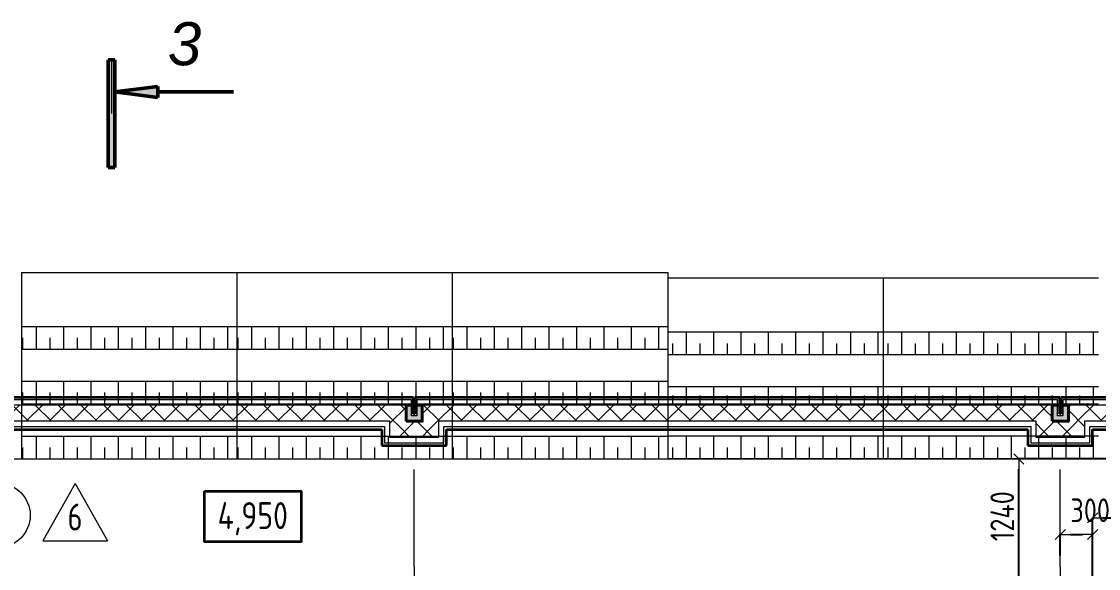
# Model space of a CAD drawing. Header units: millimetres. Extents: x -60256 to 201272, y 21388 to 77592.
# Drawn here: x 3233 to 13233, y 72339 to 77417 of the extents above; entities that cross this region are included whole.
import ezdxf
from ezdxf.enums import TextEntityAlignment as Align

# ---------------------------------------------------------------- set-up
doc = ezdxf.new("R2010")
doc.units = ezdxf.units.MM
doc.header["$MEASUREMENT"] = 0
doc.linetypes.add('DASHDOT', pattern=[0.05, 0.025, -0.0125, 0, -0.0125])
doc.linetypes.add('Double Dashed', pattern=[1797.222233, 1325, -211.666656, 63.333344, -197.222233])
for name, color, linetype in [('оси', 7, 'Continuous'), ('отделка', 7, 'Continuous'), ('размеры внутр', 7, 'Continuous'), ('разрезы', 7, 'Continuous'), ('стены наруж', 7, 'Continuous'), ('№ помещений', 7, 'Continuous')]:
    doc.layers.add(name, color=color, linetype=linetype)
for name, color, linetype, lineweight in [('оси_Ном._пера__96', 7, 'Continuous', 13), ('отделка_Ном._пера__94', 252, 'Continuous', 13), ('отделка_Ном._пера__99', 7, 'Continuous', 40), ('подп стены Инжзащита_Ном._пера__250', 153, 'Continuous', 13), ('разрезы_Ном._пера__100', 7, 'Continuous', 50), ('разрезы_Ном._пера__96', 7, 'Continuous', 13), ('разрезы_Ном._пера__97', 7, 'Continuous', 20), ('стены наруж_Ном._пера__96', 7, 'Continuous', 13), ('стены наруж_Ном._пера__97', 7, 'Continuous', 20), ('стены наруж_Ном._пера__98', 7, 'Continuous', 35), ('текст_Ном._пера__98', 7, 'Continuous', 35), ('текст_Ном._пера__99', 7, 'Continuous', 40), ('экспликац проемов_Ном._пера__1', 7, 'Continuous', 25), ('экспликац проемов_Ном._пера__97', 7, 'Continuous', 20), ('№ помещений_Ном._пера__96', 7, 'Continuous', 13)]:
    doc.layers.add(name, color=color, linetype=linetype, lineweight=lineweight)
doc.styles.add('СГЕНЕРИР_СТИЛЬ_3', font='gost_2_304-81_type.ttf')
doc.styles.add('СГЕНЕРИР_СТИЛЬ_4', font='gost_2_304-81_type.ttf')
doc.styles.add('СГЕНЕРИР_СТИЛЬ_7', font='ariali.ttf')
doc.styles.add('СГЕНЕРИР_СТИЛЬ_8', font='gost_2_304-81_type.ttf')
doc.dimstyles.new('СГЕНЕРИР_СТИЛЬ__3', dxfattribs={"dimtxt": 220.000005, "dimasz": 95, "dimexe": 0.18, "dimexo": 0, "dimgap": 0.09, "dimtad": 1, "dimtih": 1, "dimtoh": 1, "dimdec": 0, "dimzin": 0, "dimdsep": 46, "dimtxsty": 'СГЕНЕРИР_СТИЛЬ_3', "dimblk": 'ARROWHEAD_6', "dimblk1": 'ARROWHEAD_6', "dimblk2": 'ARROWHEAD_6', "dimcen": 0.09, "dimclrd": 7, "dimclre": 7, "dimclrt": 98, "dimadec": 0, "dimazin": 0, "dimtfac": 1, "dimtdec": 4, "dimtmove": 0, "dimatfit": 3, "dimfxl": 1, "dimtolj": 1, "dimtzin": 0, "dimarcsym": 0})
doc.dimstyles.new('СГЕНЕРИР_СТИЛЬ__4', dxfattribs={"dimtxt": 220.000005, "dimasz": 95, "dimexe": 0.18, "dimexo": 0, "dimgap": 0.09, "dimtad": 1, "dimtih": 1, "dimtoh": 1, "dimdec": 0, "dimzin": 0, "dimdsep": 46, "dimtxsty": 'СГЕНЕРИР_СТИЛЬ_3', "dimblk": 'ARROWHEAD_6', "dimblk1": 'ARROWHEAD_6', "dimblk2": 'ARROWHEAD_6', "dimcen": 0.09, "dimclrd": 7, "dimclre": 7, "dimclrt": 98, "dimadec": 0, "dimazin": 0, "dimtfac": 1, "dimtdec": 4, "dimtmove": 2, "dimatfit": 3, "dimfxl": 1, "dimtolj": 1, "dimtzin": 0, "dimarcsym": 0})
doc.dimstyles.new('СГЕНЕРИР_СТИЛЬ__6', dxfattribs={"dimtxt": 220.000005, "dimasz": 95, "dimexe": 0.18, "dimexo": 0, "dimgap": 0.09, "dimtad": 1, "dimdec": 0, "dimzin": 0, "dimdsep": 46, "dimtxsty": 'СГЕНЕРИР_СТИЛЬ_3', "dimblk": 'ARROWHEAD_6', "dimblk1": 'ARROWHEAD_6', "dimblk2": 'ARROWHEAD_6', "dimcen": 0.09, "dimclrd": 7, "dimclre": 7, "dimclrt": 98, "dimadec": 0, "dimazin": 0, "dimtfac": 1, "dimtdec": 4, "dimtmove": 2, "dimatfit": 3, "dimfxl": 1, "dimtolj": 1, "dimtzin": 0, "dimarcsym": 0})
pattern_1 = [(45, (0, 0), (-106.06602, 106.06602), []), (135, (0, 0), (106.06602, 106.06602), [])]

# ---------------------------------------------------------------- blocks, each defined once
blk = doc.blocks.new('Стена_61_1', base_point=(954, 73855.7))
at = {"layer": 'стены наруж_Ном._пера__96', "linetype": 'Continuous'}
h = blk.add_hatch(dxfattribs=at)
h.set_pattern_fill('УТЕПЛИТ_МЕЛКИЙ_0001', color=256, style=0, pattern_type=2)
h.set_pattern_definition(pattern_1)
h.paths.add_polyline_path([(6804, 73855.7), (954, 73855.7), (1104, 73705.7), (6654, 73705.7)])
at = {"layer": 'стены наруж_Ном._пера__97', "linetype": 'Continuous'}
for p, q in [((6854, 73905.7), (904, 73905.7)), ((6804, 73855.7), (954, 73855.7)), ((6654, 73705.7), (1104, 73705.7)), ((1154, 73655.7), (6604, 73655.7))]:
    blk.add_line(p, q, dxfattribs=at)
at = {"layer": 'стены наруж_Ном._пера__98', "linetype": 'Continuous', "flags": 128}
for points in [[(6874, 73925.7), (884, 73925.7)], [(1179, 73630.7), (6579, 73630.7)]]:
    blk.add_lwpolyline(points, dxfattribs=at)
blk = doc.blocks.new('Стена_66_1', base_point=(6954, 73855.7))
at = {"layer": 'стены наруж_Ном._пера__96', "linetype": 'Continuous'}
h = blk.add_hatch(dxfattribs=at)
h.set_pattern_fill('УТЕПЛИТ_МЕЛКИЙ_0001', color=256, style=0, pattern_type=2)
h.set_pattern_definition(pattern_1)
h.paths.add_polyline_path([(12804, 73855.7), (6954, 73855.7), (7104, 73705.7), (12654, 73705.7)])
at = {"layer": 'стены наруж_Ном._пера__97', "linetype": 'Continuous'}
for p, q in [((12854, 73905.7), (6904, 73905.7)), ((12804, 73855.7), (6954, 73855.7)), ((12654, 73705.7), (7104, 73705.7)), ((7154, 73655.7), (12604, 73655.7))]:
    blk.add_line(p, q, dxfattribs=at)
at = {"layer": 'стены наруж_Ном._пера__98', "linetype": 'Continuous', "flags": 128}
for points in [[(12874, 73925.7), (6884, 73925.7)], [(7179, 73630.7), (12579, 73630.7)]]:
    blk.add_lwpolyline(points, dxfattribs=at)
blk = doc.blocks.new('Стена_67_1', base_point=(12954, 73855.7))
at = {"layer": 'стены наруж_Ном._пера__96', "linetype": 'Continuous'}
h = blk.add_hatch(dxfattribs=at)
h.set_pattern_fill('УТЕПЛИТ_МЕЛКИЙ_0001', color=256, style=0, pattern_type=2)
h.set_pattern_definition(pattern_1)
h.paths.add_polyline_path([(16304, 73855.7), (12954, 73855.7), (13104, 73705.7), (16154, 73705.7)])
at = {"layer": 'стены наруж_Ном._пера__97', "linetype": 'Continuous'}
for p, q in [((16354, 73905.7), (12904, 73905.7)), ((16304, 73855.7), (12954, 73855.7)), ((16154, 73705.7), (13104, 73705.7)), ((13154, 73655.7), (16104, 73655.7))]:
    blk.add_line(p, q, dxfattribs=at)
at = {"layer": 'стены наруж_Ном._пера__98', "linetype": 'Continuous', "flags": 128}
for points in [[(16374, 73925.7), (12884, 73925.7)], [(13179, 73630.7), (16079, 73630.7)]]:
    blk.add_lwpolyline(points, dxfattribs=at)
blk = doc.blocks.new('Стандартный маркер сетки_10')
at = {"layer": 'оси_Ном._пера__96', "linetype": 'Double Dashed'}
for q in [(0, 0), (20403.4, 0)]:
    blk.add_line((900, 0), q, dxfattribs=at)
at = {"layer": 'оси_Ном._пера__96', "style": 'СГЕНЕРИР_СТИЛЬ_3'}
blk.add_attdef('AC_MarkerText_1', text='', height=350, rotation=90, dxfattribs=at).set_placement((21973.1, -173.1), align=Align.BOTTOM_LEFT)
blk = doc.blocks.new('Стандартный маркер сетки_11')
at = {"layer": 'оси_Ном._пера__96', "linetype": 'Double Dashed'}
for q in [(0, 0), (20403.4, 0)]:
    blk.add_line((900, 0), q, dxfattribs=at)
at = {"layer": 'оси_Ном._пера__96', "style": 'СГЕНЕРИР_СТИЛЬ_3'}
blk.add_attdef('AC_MarkerText_1', text='', height=350, rotation=90, dxfattribs=at).set_placement((21973.1, -208.7), align=Align.BOTTOM_LEFT)
blk = doc.blocks.new('Номер помещения 15_21')
at = {"layer": '№ помещений_Ном._пера__96', "linetype": 'Continuous'}
blk.add_circle((0, 0), 300, dxfattribs=at)
at = {"layer": '№ помещений_Ном._пера__96', "insert": (-191.1, 4.6), "char_height": 270, "attachment_point": 4, "style": 'СГЕНЕРИР_СТИЛЬ_4'}
blk.add_mtext('{26}', dxfattribs=at)
blk = doc.blocks.new('ARROWHEAD_6')
at = {"color": 0, "linetype": 'Continuous', "lineweight": 0}
for p, q in [((0, 0), (-1, 0)), ((-0.5, -0.5), (0.5, 0.5))]:
    blk.add_line(p, q, dxfattribs=at)
blk = doc.blocks.new('*D831')
at = {"layer": 'Defpoints', "color": 0, "linetype": 'Continuous', "transparency": 16777216}
for p in [(12494.5, 73355.7), (14884, 73355.7), (879, 72115.7)]:
    blk.add_point(p, dxfattribs=at)
at = {"layer": 'размеры внутр', "color": 7, "linetype": 'Continuous', "lineweight": -2, "transparency": 16777216}
for p, q in [((14884, 73355.7), (12494.4, 73355.7)), ((12494.5, 72210.7), (12494.5, 73260.7)), ((879, 72115.7), (12494.7, 72115.7))]:
    blk.add_line(p, q, dxfattribs=at)
at = {"layer": 'размеры внутр', "color": 7, "linetype": 'Continuous', "lineweight": -2, "transparency": 16777216, "xscale": 95, "yscale": 95, "zscale": 95}
for p, rotation in [((12494.5, 73355.7), 90), ((12494.5, 72115.7), 270)]:
    blk.add_blockref('ARROWHEAD_6', p, dxfattribs=dict(at, rotation=rotation))
at = {"layer": 'размеры внутр', "color": 98, "linetype": 'Continuous', "transparency": 16777216, "insert": (12340.5, 72824.2), "char_height": 220, "attachment_point": 5, "rotation": 90, "style": 'СГЕНЕРИР_СТИЛЬ_3'}
blk.add_mtext('\\A1;1240', dxfattribs=at)
blk = doc.blocks.new('*D994')
at = {"layer": 'Defpoints', "color": 0, "linetype": 'Continuous', "transparency": 16777216}
for p in [(13179, 72654.7), (12879, 72458.3), (13179, 71655.7)]:
    blk.add_point(p, dxfattribs=at)
at = {"layer": 'размеры внутр', "color": 7, "linetype": 'Continuous', "lineweight": -2, "transparency": 16777216}
for p, q in [((12879, 72458.3), (12879, 72654.9)), ((12974, 72654.7), (13084, 72654.7)), ((13179, 71655.7), (13179, 72654.9))]:
    blk.add_line(p, q, dxfattribs=at)
at = {"layer": 'размеры внутр', "color": 7, "linetype": 'Continuous', "lineweight": -2, "transparency": 16777216, "xscale": 95, "yscale": 95, "zscale": 95, "rotation": 180}
blk.add_blockref('ARROWHEAD_6', (12879, 72654.7), dxfattribs=at)
at = {"layer": 'размеры внутр', "color": 7, "linetype": 'Continuous', "lineweight": -2, "transparency": 16777216, "xscale": 95, "yscale": 95, "zscale": 95}
blk.add_blockref('ARROWHEAD_6', (13179, 72654.7), dxfattribs=at)
at = {"layer": 'размеры внутр', "color": 98, "linetype": 'Continuous', "transparency": 16777216, "insert": (13156.4, 72879.1), "char_height": 220, "attachment_point": 5, "style": 'СГЕНЕРИР_СТИЛЬ_3'}
blk.add_mtext('\\A1;300', dxfattribs=at)
blk = doc.blocks.new('*D995')
at = {"layer": 'Defpoints', "color": 0, "linetype": 'Continuous', "transparency": 16777216}
for p in [(14279, 72808.7), (13179, 71655.7), (14279, 70555.7)]:
    blk.add_point(p, dxfattribs=at)
at = {"layer": 'размеры внутр', "color": 7, "linetype": 'Continuous', "lineweight": -2, "transparency": 16777216}
for p, q in [((13179, 71655.7), (13179, 72808.9)), ((13274, 72808.7), (14184, 72808.7)), ((14279, 70555.7), (14279, 72808.9))]:
    blk.add_line(p, q, dxfattribs=at)
at = {"layer": 'размеры внутр', "color": 7, "linetype": 'Continuous', "lineweight": -2, "transparency": 16777216, "xscale": 95, "yscale": 95, "zscale": 95, "rotation": 180}
blk.add_blockref('ARROWHEAD_6', (13179, 72808.7), dxfattribs=at)
at = {"layer": 'размеры внутр', "color": 7, "linetype": 'Continuous', "lineweight": -2, "transparency": 16777216, "xscale": 95, "yscale": 95, "zscale": 95}
blk.add_blockref('ARROWHEAD_6', (14279, 72808.7), dxfattribs=at)
at = {"layer": 'размеры внутр', "color": 98, "linetype": 'Continuous', "transparency": 16777216, "insert": (13777.7, 72918.8), "char_height": 220, "attachment_point": 5, "style": 'СГЕНЕРИР_СТИЛЬ_3'}
blk.add_mtext('\\A1;1100', dxfattribs=at)
blk = doc.blocks.new('Плоскость сечения_1_1', base_point=(4068.8, 77063.4))
at = {"layer": 'разрезы_Ном._пера__100', "linetype": 'Continuous'}
for points in [[(4098.8, 77063.4), (4038.8, 77063.4), (4038.8, 76063.4), (4098.8, 76063.4)], [(4498.8, 76813.4), (4098.8, 76763.4), (4498.8, 76713.4)]]:
    blk.add_hatch(color=256, dxfattribs=at).paths.add_polyline_path(points)
for p, q in [((4038.8, 76063.4), (4038.8, 77063.4)), ((4038.8, 77063.4), (4098.8, 77063.4)), ((4098.8, 77063.4), (4098.8, 76063.4)), ((4098.8, 76763.4), (4498.8, 76813.4)), ((4498.8, 76813.4), (4498.8, 76713.4)), ((4498.8, 76713.4), (4098.8, 76763.4)), ((4498.8, 76763.4), (5202.4, 76763.4)), ((4098.8, 76063.4), (4038.8, 76063.4))]:
    blk.add_line(p, q, dxfattribs=at)
at = {"layer": 'разрезы_Ном._пера__96', "linetype": 'Continuous'}
blk.add_line((4068.8, 77063.4), (4068.8, 76563.4), dxfattribs=at)
at = {"layer": 'разрезы_Ном._пера__97', "insert": (4902.4, 77208.7), "char_height": 400, "attachment_point": 6, "style": 'СГЕНЕРИР_СТИЛЬ_7'}
blk.add_mtext('{3}', dxfattribs=at)
blk = doc.blocks.new('Стена_87_1', base_point=(6804, 73705.7))
at = {"layer": 'стены наруж_Ном._пера__96', "linetype": 'Continuous'}
h = blk.add_hatch(dxfattribs=at)
h.set_pattern_fill('УТЕПЛИТ_МЕЛКИЙ_0001', color=256, style=0, pattern_type=2)
h.set_pattern_definition(pattern_1)
h.paths.add_polyline_path([(6954, 73705.7), (6804, 73705.7), (6654, 73555.7), (7104, 73555.7)])
at = {"layer": 'стены наруж_Ном._пера__97', "linetype": 'Continuous'}
for p, q in [((6954, 73705.7), (6804, 73705.7)), ((6904, 73755.7), (6854, 73755.7)), ((6604, 73505.7), (7154, 73505.7)), ((7104, 73555.7), (6654, 73555.7))]:
    blk.add_line(p, q, dxfattribs=at)
at = {"layer": 'стены наруж_Ном._пера__98', "linetype": 'Continuous', "flags": 128}
for points in [[(6884, 73775.7), (6874, 73775.7)], [(6579, 73480.7), (7179, 73480.7)]]:
    blk.add_lwpolyline(points, dxfattribs=at)
blk = doc.blocks.new('Стена_88_1', base_point=(6954, 73705.7))
at = {"layer": 'стены наруж_Ном._пера__96', "linetype": 'Continuous'}
h = blk.add_hatch(dxfattribs=at)
h.set_pattern_fill('УТЕПЛИТ_МЕЛКИЙ_0001', color=256, style=0, pattern_type=2)
h.set_pattern_definition(pattern_1)
h.paths.add_polyline_path([(6954, 73855.7), (6954, 73705.7), (7104, 73555.7), (7104, 73705.7)])
at = {"layer": 'стены наруж_Ном._пера__97', "linetype": 'Continuous'}
for p, q in [((6904, 73905.7), (6904, 73755.7)), ((6954, 73855.7), (6954, 73705.7)), ((7104, 73705.7), (7104, 73555.7)), ((7154, 73505.7), (7154, 73655.7))]:
    blk.add_line(p, q, dxfattribs=at)
at = {"layer": 'стены наруж_Ном._пера__98', "linetype": 'Continuous', "flags": 128}
for points in [[(6884, 73925.7), (6884, 73775.7)], [(7179, 73480.7), (7179, 73630.7)]]:
    blk.add_lwpolyline(points, dxfattribs=at)
blk = doc.blocks.new('Стена_89_1', base_point=(6804, 73705.7))
at = {"layer": 'стены наруж_Ном._пера__96', "linetype": 'Continuous'}
h = blk.add_hatch(dxfattribs=at)
h.set_pattern_fill('УТЕПЛИТ_МЕЛКИЙ_0001', color=256, style=0, pattern_type=2)
h.set_pattern_definition(pattern_1)
h.paths.add_polyline_path([(6804, 73705.7), (6804, 73855.7), (6654, 73705.7), (6654, 73555.7)])
at = {"layer": 'стены наруж_Ном._пера__97', "linetype": 'Continuous'}
for p, q in [((6854, 73755.7), (6854, 73905.7)), ((6804, 73705.7), (6804, 73855.7)), ((6654, 73555.7), (6654, 73705.7)), ((6604, 73655.7), (6604, 73505.7))]:
    blk.add_line(p, q, dxfattribs=at)
at = {"layer": 'стены наруж_Ном._пера__98', "linetype": 'Continuous', "flags": 128}
for points in [[(6874, 73775.7), (6874, 73925.7)], [(6579, 73630.7), (6579, 73480.7)]]:
    blk.add_lwpolyline(points, dxfattribs=at)
blk = doc.blocks.new('Стена_90_1', base_point=(12804, 73705.7))
at = {"layer": 'стены наруж_Ном._пера__96', "linetype": 'Continuous'}
h = blk.add_hatch(dxfattribs=at)
h.set_pattern_fill('УТЕПЛИТ_МЕЛКИЙ_0001', color=256, style=0, pattern_type=2)
h.set_pattern_definition(pattern_1)
h.paths.add_polyline_path([(12954, 73705.7), (12804, 73705.7), (12654, 73555.7), (13104, 73555.7)])
at = {"layer": 'стены наруж_Ном._пера__97', "linetype": 'Continuous'}
for p, q in [((12954, 73705.7), (12804, 73705.7)), ((12904, 73755.7), (12854, 73755.7)), ((12604, 73505.7), (13154, 73505.7)), ((13104, 73555.7), (12654, 73555.7))]:
    blk.add_line(p, q, dxfattribs=at)
at = {"layer": 'стены наруж_Ном._пера__98', "linetype": 'Continuous', "flags": 128}
for points in [[(12884, 73775.7), (12874, 73775.7)], [(12579, 73480.7), (13179, 73480.7)]]:
    blk.add_lwpolyline(points, dxfattribs=at)
blk = doc.blocks.new('Стена_91_1', base_point=(12954, 73705.7))
at = {"layer": 'стены наруж_Ном._пера__96', "linetype": 'Continuous'}
h = blk.add_hatch(dxfattribs=at)
h.set_pattern_fill('УТЕПЛИТ_МЕЛКИЙ_0001', color=256, style=0, pattern_type=2)
h.set_pattern_definition(pattern_1)
h.paths.add_polyline_path([(12954, 73855.7), (12954, 73705.7), (13104, 73555.7), (13104, 73705.7)])
at = {"layer": 'стены наруж_Ном._пера__97', "linetype": 'Continuous'}
for p, q in [((12904, 73905.7), (12904, 73755.7)), ((12954, 73855.7), (12954, 73705.7)), ((13104, 73705.7), (13104, 73555.7)), ((13154, 73505.7), (13154, 73655.7))]:
    blk.add_line(p, q, dxfattribs=at)
at = {"layer": 'стены наруж_Ном._пера__98', "linetype": 'Continuous', "flags": 128}
for points in [[(12884, 73925.7), (12884, 73775.7)], [(13179, 73480.7), (13179, 73630.7)]]:
    blk.add_lwpolyline(points, dxfattribs=at)
blk = doc.blocks.new('Стена_92_1', base_point=(12804, 73705.7))
at = {"layer": 'стены наруж_Ном._пера__96', "linetype": 'Continuous'}
h = blk.add_hatch(dxfattribs=at)
h.set_pattern_fill('УТЕПЛИТ_МЕЛКИЙ_0001', color=256, style=0, pattern_type=2)
h.set_pattern_definition(pattern_1)
h.paths.add_polyline_path([(12804, 73705.7), (12804, 73855.7), (12654, 73705.7), (12654, 73555.7)])
at = {"layer": 'стены наруж_Ном._пера__97', "linetype": 'Continuous'}
for p, q in [((12854, 73755.7), (12854, 73905.7)), ((12804, 73705.7), (12804, 73855.7)), ((12654, 73555.7), (12654, 73705.7)), ((12604, 73655.7), (12604, 73505.7))]:
    blk.add_line(p, q, dxfattribs=at)
at = {"layer": 'стены наруж_Ном._пера__98', "linetype": 'Continuous', "flags": 128}
for points in [[(12874, 73775.7), (12874, 73925.7)], [(12579, 73630.7), (12579, 73480.7)]]:
    blk.add_lwpolyline(points, dxfattribs=at)
blk = doc.blocks.new('Колонна_59_1', base_point=(6879, 73780.7))
at = {"layer": 'отделка_Ном._пера__94', "linetype": 'Continuous'}
blk.add_hatch(color=256, dxfattribs=at).paths.add_polyline_path([(6804, 73705.7), (6954, 73705.7), (6954, 73855.7), (6804, 73855.7)])
at = {"layer": 'отделка_Ном._пера__99', "linetype": 'Continuous', "flags": 128}
blk.add_lwpolyline([(6804, 73705.7), (6954, 73705.7), (6954, 73855.7), (6804, 73855.7)], close=True, dxfattribs=at)
blk = doc.blocks.new('Колонна_60_1', base_point=(12879, 73780.7))
at = {"layer": 'отделка_Ном._пера__94', "linetype": 'Continuous'}
blk.add_hatch(color=256, dxfattribs=at).paths.add_polyline_path([(12804, 73705.7), (12954, 73705.7), (12954, 73855.7), (12804, 73855.7)])
at = {"layer": 'отделка_Ном._пера__99', "linetype": 'Continuous', "flags": 128}
blk.add_lwpolyline([(12804, 73705.7), (12954, 73705.7), (12954, 73855.7), (12804, 73855.7)], close=True, dxfattribs=at)

msp = doc.modelspace()

# ---------------------------------------------------------------- linework, layer by layer
at = {"layer": 'подп стены Инжзащита_Ном._пера__250', "linetype": 'Continuous'}
for p, q in [((3233.46189, 75085.98276), (5233.46189, 75085.98276)), ((3233.46189, 75085.98276), (3233.46189, 73356.37237)), ((5233.46189, 75085.98299), (7233.46189, 75085.98299)), ((5233.46189, 75085.98299), (5233.46189, 73356.3726)), ((5233.46189, 75085.98276), (5233.46189, 73356.37237)), ((7233.46189, 75085.98299), (7233.46189, 73356.3726)), ((7233.46189, 75085.98299), (9233.46189, 75085.98299)), ((7233.46189, 75085.98299), (7233.46189, 73356.3726)), ((9233.46189, 75085.98299), (9233.46189, 73356.3726)), ((11233.46189, 75033.43644), (9233.46189, 75033.43644)), ((9233.46189, 75033.43644), (9233.46189, 73356.37275)), ((13233.46189, 75033.43651), (11233.46189, 75033.43651)), ((11233.46189, 75033.43651), (11233.46189, 73356.37283)), ((11233.46189, 75033.43644), (11233.46189, 73356.37275)), ((3233.46189, 74586.97608), (5233.46189, 74586.97608)), ((3369.30548, 74586.97608), (3369.30548, 74376.76761)), ((3623.30548, 74586.97608), (3623.30548, 74376.76761)), ((3877.30548, 74586.97608), (3877.30548, 74376.76761)), ((4131.30548, 74586.97608), (4131.30548, 74376.76761)), ((4385.30548, 74586.97608), (4385.30548, 74376.76761)), ((4639.30548, 74586.97608), (4639.30548, 74376.76761)), ((4893.30548, 74586.97608), (4893.30548, 74376.76761)), ((5147.30548, 74586.97608), (5147.30548, 74376.76761)), ((5233.46189, 74586.97631), (7233.46189, 74586.97631)), ((5369.30548, 74586.97631), (5369.30548, 74376.76784)), ((5623.30548, 74586.97631), (5623.30548, 74376.76784)), ((5877.30548, 74586.97631), (5877.30548, 74376.76784)), ((6131.30548, 74586.97631), (6131.30548, 74376.76784)), ((6385.30548, 74586.97631), (6385.30548, 74376.76784)), ((6639.30548, 74586.97631), (6639.30548, 74376.76784)), ((6893.30548, 74586.97631), (6893.30548, 74376.76784)), ((7147.30548, 74586.97631), (7147.30548, 74376.76784)), ((7233.46189, 74586.97631), (9233.46189, 74586.97631)), ((7369.30548, 74586.97631), (7369.30548, 74376.76784)), ((7623.30548, 74586.97631), (7623.30548, 74376.76784)), ((7877.30548, 74586.97631), (7877.30548, 74376.76784)), ((8131.30548, 74586.97631), (8131.30548, 74376.76784)), ((8385.30548, 74586.97631), (8385.30548, 74376.76784)), ((8639.30548, 74586.97631), (8639.30548, 74376.76784)), ((8893.30548, 74586.97631), (8893.30548, 74376.76784)), ((9147.30548, 74586.97631), (9147.30548, 74376.76784)), ((11233.46189, 74534.42975), (9233.46189, 74534.42975)), ((9405.49959, 74534.42975), (9405.49959, 74324.22128)), ((9659.49959, 74534.42975), (9659.49959, 74324.22128)), ((9913.49959, 74534.42975), (9913.49959, 74324.22128)), ((10167.49959, 74534.42975), (10167.49959, 74324.22128)), ((10421.49959, 74534.42975), (10421.49959, 74324.22128)), ((10675.49959, 74534.42975), (10675.49959, 74324.22128)), ((10929.49959, 74534.42975), (10929.49959, 74324.22128)), ((11183.49959, 74534.42975), (11183.49959, 74324.22128)), ((13233.46189, 74534.42983), (11233.46189, 74534.42983)), ((11405.49959, 74534.42983), (11405.49959, 74324.22136)), ((11659.49959, 74534.42983), (11659.49959, 74324.22136)), ((11913.49959, 74534.42983), (11913.49959, 74324.22136)), ((12167.49959, 74534.42983), (12167.49959, 74324.22136)), ((12421.49959, 74534.42983), (12421.49959, 74324.22136)), ((12675.49959, 74534.42983), (12675.49959, 74324.22136)), ((12929.49959, 74534.42983), (12929.49959, 74324.22136)), ((13183.49959, 74534.42983), (13183.49959, 74324.22136)), ((3242.30548, 74481.87184), (3242.30548, 74376.76761)), ((3496.30548, 74481.87184), (3496.30548, 74376.76761)), ((3750.30548, 74481.87184), (3750.30548, 74376.76761)), ((4004.30548, 74481.87184), (4004.30548, 74376.76761)), ((4258.30548, 74481.87184), (4258.30548, 74376.76761)), ((4512.30548, 74481.87184), (4512.30548, 74376.76761)), ((4766.30548, 74481.87184), (4766.30548, 74376.76761)), ((5020.30548, 74481.87184), (5020.30548, 74376.76761)), ((5242.30548, 74481.87207), (5242.30548, 74376.76784)), ((5496.30548, 74481.87207), (5496.30548, 74376.76784)), ((5750.30548, 74481.87207), (5750.30548, 74376.76784)), ((6004.30548, 74481.87207), (6004.30548, 74376.76784)), ((6258.30548, 74481.87207), (6258.30548, 74376.76784)), ((6512.30548, 74481.87207), (6512.30548, 74376.76784)), ((6766.30548, 74481.87207), (6766.30548, 74376.76784)), ((7020.30548, 74481.87207), (7020.30548, 74376.76784)), ((7242.30548, 74481.87207), (7242.30548, 74376.76784)), ((7496.30548, 74481.87207), (7496.30548, 74376.76784)), ((7750.30548, 74481.87207), (7750.30548, 74376.76784)), ((8004.30548, 74481.87207), (8004.30548, 74376.76784)), ((8258.30548, 74481.87207), (8258.30548, 74376.76784)), ((8512.30548, 74481.87207), (8512.30548, 74376.76784)), ((8766.30548, 74481.87207), (8766.30548, 74376.76784)), ((9020.30548, 74481.87207), (9020.30548, 74376.76784)), ((9278.49959, 74429.32551), (9278.49959, 74324.22128)), ((9532.49959, 74429.32551), (9532.49959, 74324.22128)), ((9786.49959, 74429.32551), (9786.49959, 74324.22128)), ((10040.49959, 74429.32551), (10040.49959, 74324.22128)), ((10294.49959, 74429.32551), (10294.49959, 74324.22128)), ((10548.49959, 74429.32551), (10548.49959, 74324.22128)), ((10802.49959, 74429.32551), (10802.49959, 74324.22128)), ((11056.49959, 74429.32551), (11056.49959, 74324.22128)), ((11278.49959, 74429.32559), (11278.49959, 74324.22136)), ((11532.49959, 74429.32559), (11532.49959, 74324.22136)), ((11786.49959, 74429.32559), (11786.49959, 74324.22136)), ((12040.49959, 74429.32559), (12040.49959, 74324.22136)), ((12294.49959, 74429.32559), (12294.49959, 74324.22136)), ((12548.49959, 74429.32559), (12548.49959, 74324.22136)), ((12802.49959, 74429.32559), (12802.49959, 74324.22136)), ((13056.49959, 74429.32559), (13056.49959, 74324.22136)), ((3233.46189, 74376.76761), (5233.46189, 74376.76761)), ((5233.46189, 74376.76784), (7233.46189, 74376.76784)), ((7233.46189, 74376.76784), (9233.46189, 74376.76784)), ((9233.46189, 74324.22128), (11233.46189, 74324.22128)), ((11233.46189, 74324.22136), (13233.46189, 74324.22136)), ((3233.46189, 74076.77846), (5233.46189, 74076.77846)), ((3369.30548, 74076.77846), (3369.30548, 73866.56999)), ((3623.30548, 74076.77846), (3623.30548, 73866.56999)), ((3877.30548, 74076.77846), (3877.30548, 73866.56999)), ((4131.30548, 74076.77846), (4131.30548, 73866.56999)), ((4385.30548, 74076.77846), (4385.30548, 73866.56999)), ((4639.30548, 74076.77846), (4639.30548, 73866.56999)), ((4893.30548, 74076.77846), (4893.30548, 73866.56999)), ((5147.30548, 74076.77846), (5147.30548, 73866.56999)), ((5233.46189, 74076.77869), (7233.46189, 74076.77869)), ((5369.30548, 74076.77869), (5369.30548, 73866.57022)), ((5623.30548, 74076.77869), (5623.30548, 73866.57022)), ((5877.30548, 74076.77869), (5877.30548, 73866.57022)), ((6131.30548, 74076.77869), (6131.30548, 73866.57022)), ((6385.30548, 74076.77869), (6385.30548, 73866.57022)), ((6639.30548, 74076.77869), (6639.30548, 73866.57022)), ((6893.30548, 74076.77869), (6893.30548, 73866.57022)), ((7147.30548, 74076.77869), (7147.30548, 73866.57022)), ((7233.46189, 74076.77869), (9233.46189, 74076.77869)), ((7369.30548, 74076.77869), (7369.30548, 73866.57022)), ((7623.30548, 74076.77869), (7623.30548, 73866.57022)), ((7877.30548, 74076.77869), (7877.30548, 73866.57022)), ((8131.30548, 74076.77869), (8131.30548, 73866.57022)), ((8385.30548, 74076.77869), (8385.30548, 73866.57022)), ((8639.30548, 74076.77869), (8639.30548, 73866.57022)), ((8893.30548, 74076.77869), (8893.30548, 73866.57022)), ((9147.30548, 74076.77869), (9147.30548, 73866.57022)), ((11233.46189, 74024.22128), (9233.46189, 74024.22128)), ((9405.49959, 74024.22128), (9405.49959, 73866.57037)), ((9659.49959, 74024.22128), (9659.49959, 73866.57037)), ((9913.49959, 74024.22128), (9913.49959, 73866.57037)), ((10167.49959, 74024.22128), (10167.49959, 73866.57037)), ((10421.49959, 74024.22128), (10421.49959, 73866.57037)), ((10675.49959, 74024.22128), (10675.49959, 73866.57037)), ((10929.49959, 74024.22128), (10929.49959, 73866.57037)), ((11183.49959, 74024.22128), (11183.49959, 73866.57037)), ((13233.46189, 74024.22136), (11233.46189, 74024.22136)), ((11405.49959, 74024.22136), (11405.49959, 73866.57045)), ((11659.49959, 74024.22136), (11659.49959, 73866.57045)), ((11913.49959, 74024.22136), (11913.49959, 73866.57045)), ((12167.49959, 74024.22136), (12167.49959, 73866.57045)), ((12421.49959, 74024.22136), (12421.49959, 73866.57045)), ((12675.49959, 74024.22136), (12675.49959, 73866.57045)), ((12929.49959, 74024.22136), (12929.49959, 73866.57045)), ((13183.49959, 74024.22136), (13183.49959, 73866.57045)), ((3242.30548, 73971.67423), (3242.30548, 73866.56999)), ((3496.30548, 73971.67423), (3496.30548, 73866.56999)), ((3750.30548, 73971.67423), (3750.30548, 73866.56999)), ((4004.30548, 73971.67423), (4004.30548, 73866.56999)), ((4258.30548, 73971.67423), (4258.30548, 73866.56999)), ((4512.30548, 73971.67423), (4512.30548, 73866.56999)), ((4766.30548, 73971.67423), (4766.30548, 73866.56999)), ((5020.30548, 73971.67423), (5020.30548, 73866.56999)), ((5242.30548, 73971.67445), (5242.30548, 73866.57022)), ((5496.30548, 73971.67445), (5496.30548, 73866.57022)), ((5750.30548, 73971.67445), (5750.30548, 73866.57022)), ((6004.30548, 73971.67445), (6004.30548, 73866.57022)), ((6258.30548, 73971.67445), (6258.30548, 73866.57022)), ((6512.30548, 73971.67445), (6512.30548, 73866.57022)), ((6766.30548, 73971.67445), (6766.30548, 73866.57022)), ((7020.30548, 73971.67445), (7020.30548, 73866.57022)), ((7242.30548, 73971.67445), (7242.30548, 73866.57022)), ((7496.30548, 73971.67445), (7496.30548, 73866.57022)), ((7750.30548, 73971.67445), (7750.30548, 73866.57022)), ((8004.30548, 73971.67445), (8004.30548, 73866.57022)), ((8258.30548, 73971.67445), (8258.30548, 73866.57022)), ((8512.30548, 73971.67445), (8512.30548, 73866.57022)), ((8766.30548, 73971.67445), (8766.30548, 73866.57022)), ((9020.30548, 73971.67445), (9020.30548, 73866.57022)), ((9278.49959, 73945.39583), (9278.49959, 73866.57037)), ((9532.49959, 73945.39583), (9532.49959, 73866.57037)), ((9786.49959, 73945.39583), (9786.49959, 73866.57037)), ((10040.49959, 73945.39583), (10040.49959, 73866.57037)), ((10294.49959, 73945.39583), (10294.49959, 73866.57037)), ((10548.49959, 73945.39583), (10548.49959, 73866.57037)), ((10802.49959, 73945.39583), (10802.49959, 73866.57037)), ((11056.49959, 73945.39583), (11056.49959, 73866.57037)), ((11278.49959, 73945.3959), (11278.49959, 73866.57045)), ((11532.49959, 73945.3959), (11532.49959, 73866.57045)), ((11786.49959, 73945.3959), (11786.49959, 73866.57045)), ((12040.49959, 73945.3959), (12040.49959, 73866.57045)), ((12294.49959, 73945.3959), (12294.49959, 73866.57045)), ((12548.49959, 73945.3959), (12548.49959, 73866.57045)), ((12802.49959, 73945.3959), (12802.49959, 73866.57045)), ((13056.49959, 73945.3959), (13056.49959, 73866.57045)), ((3233.46189, 73866.56999), (5233.46189, 73866.56999)), ((5233.46189, 73866.57022), (7233.46189, 73866.57022)), ((7233.46189, 73866.57022), (9233.46189, 73866.57022)), ((9233.46189, 73866.57037), (11233.46189, 73866.57037)), ((11233.46189, 73866.57045), (13233.46189, 73866.57045)), ((3233.46189, 73566.58084), (5233.46189, 73566.58084)), ((3369.30548, 73566.58084), (3369.30548, 73356.37237)), ((3623.30548, 73566.58084), (3623.30548, 73356.37237)), ((3877.30548, 73566.58084), (3877.30548, 73356.37237)), ((4131.30548, 73566.58084), (4131.30548, 73356.37237)), ((4385.30548, 73566.58084), (4385.30548, 73356.37237)), ((4639.30548, 73566.58084), (4639.30548, 73356.37237)), ((4893.30548, 73566.58084), (4893.30548, 73356.37237)), ((5147.30548, 73566.58084), (5147.30548, 73356.37237)), ((5233.46189, 73566.58107), (7233.46189, 73566.58107)), ((5369.30548, 73566.58107), (5369.30548, 73356.3726)), ((5623.30548, 73566.58107), (5623.30548, 73356.3726)), ((5877.30548, 73566.58107), (5877.30548, 73356.3726)), ((6131.30548, 73566.58107), (6131.30548, 73356.3726)), ((6385.30548, 73566.58107), (6385.30548, 73356.3726)), ((6639.30548, 73566.58107), (6639.30548, 73356.3726)), ((6893.30548, 73566.58107), (6893.30548, 73356.3726)), ((7147.30548, 73566.58107), (7147.30548, 73356.3726)), ((7233.46189, 73566.58107), (9233.46189, 73566.58107)), ((7369.30548, 73566.58107), (7369.30548, 73356.3726)), ((7623.30548, 73566.58107), (7623.30548, 73356.3726)), ((7877.30548, 73566.58107), (7877.30548, 73356.3726)), ((8131.30548, 73566.58107), (8131.30548, 73356.3726)), ((8385.30548, 73566.58107), (8385.30548, 73356.3726)), ((8639.30548, 73566.58107), (8639.30548, 73356.3726)), ((8893.30548, 73566.58107), (8893.30548, 73356.3726)), ((9147.30548, 73566.58107), (9147.30548, 73356.3726)), ((11233.46189, 73566.58123), (9233.46189, 73566.58123)), ((9405.49959, 73566.58123), (9405.49959, 73356.37275)), ((9659.49959, 73566.58123), (9659.49959, 73356.37275)), ((9913.49959, 73566.58123), (9913.49959, 73356.37275)), ((10167.49959, 73566.58123), (10167.49959, 73356.37275)), ((10421.49959, 73566.58123), (10421.49959, 73356.37275)), ((10675.49959, 73566.58123), (10675.49959, 73356.37275)), ((10929.49959, 73566.58123), (10929.49959, 73356.37275)), ((11183.49959, 73566.58123), (11183.49959, 73356.37275)), ((13233.46189, 73566.5813), (11233.46189, 73566.5813)), ((11405.49959, 73566.5813), (11405.49959, 73356.37283)), ((11659.49959, 73566.5813), (11659.49959, 73356.37283)), ((11913.49959, 73566.5813), (11913.49959, 73356.37283)), ((12167.49959, 73566.5813), (12167.49959, 73356.37283)), ((12421.49959, 73566.5813), (12421.49959, 73356.37283)), ((12675.49959, 73566.5813), (12675.49959, 73356.37283)), ((12929.49959, 73566.5813), (12929.49959, 73356.37283)), ((13183.49959, 73566.5813), (13183.49959, 73356.37283)), ((3242.30548, 73461.47661), (3242.30548, 73356.37237)), ((3496.30548, 73461.47661), (3496.30548, 73356.37237)), ((3750.30548, 73461.47661), (3750.30548, 73356.37237)), ((4004.30548, 73461.47661), (4004.30548, 73356.37237)), ((4258.30548, 73461.47661), (4258.30548, 73356.37237)), ((4512.30548, 73461.47661), (4512.30548, 73356.37237)), ((4766.30548, 73461.47661), (4766.30548, 73356.37237)), ((5020.30548, 73461.47661), (5020.30548, 73356.37237)), ((5242.30548, 73461.47684), (5242.30548, 73356.3726)), ((5496.30548, 73461.47684), (5496.30548, 73356.3726)), ((5750.30548, 73461.47684), (5750.30548, 73356.3726)), ((6004.30548, 73461.47684), (6004.30548, 73356.3726)), ((6258.30548, 73461.47684), (6258.30548, 73356.3726)), ((6512.30548, 73461.47684), (6512.30548, 73356.3726)), ((6766.30548, 73461.47684), (6766.30548, 73356.3726)), ((7020.30548, 73461.47684), (7020.30548, 73356.3726)), ((7242.30548, 73461.47684), (7242.30548, 73356.3726)), ((7496.30548, 73461.47684), (7496.30548, 73356.3726)), ((7750.30548, 73461.47684), (7750.30548, 73356.3726)), ((8004.30548, 73461.47684), (8004.30548, 73356.3726)), ((8258.30548, 73461.47684), (8258.30548, 73356.3726)), ((8512.30548, 73461.47684), (8512.30548, 73356.3726)), ((8766.30548, 73461.47684), (8766.30548, 73356.3726)), ((9020.30548, 73461.47684), (9020.30548, 73356.3726)), ((9278.49959, 73461.47699), (9278.49959, 73356.37275)), ((9532.49959, 73461.47699), (9532.49959, 73356.37275)), ((9786.49959, 73461.47699), (9786.49959, 73356.37275)), ((10040.49959, 73461.47699), (10040.49959, 73356.37275)), ((10294.49959, 73461.47699), (10294.49959, 73356.37275)), ((10548.49959, 73461.47699), (10548.49959, 73356.37275)), ((10802.49959, 73461.47699), (10802.49959, 73356.37275)), ((11056.49959, 73461.47699), (11056.49959, 73356.37275)), ((11278.49959, 73461.47707), (11278.49959, 73356.37283)), ((11532.49959, 73461.47707), (11532.49959, 73356.37283)), ((11786.49959, 73461.47707), (11786.49959, 73356.37283)), ((12040.49959, 73461.47707), (12040.49959, 73356.37283)), ((12294.49959, 73461.47707), (12294.49959, 73356.37283)), ((12548.49959, 73461.47707), (12548.49959, 73356.37283)), ((12802.49959, 73461.47707), (12802.49959, 73356.37283)), ((13056.49959, 73461.47707), (13056.49959, 73356.37283)), ((3233.46189, 73356.37237), (5233.46189, 73356.37237)), ((5233.46189, 73356.3726), (7233.46189, 73356.3726)), ((7233.46189, 73356.3726), (9233.46189, 73356.3726)), ((11233.46189, 73356.37275), (9233.46189, 73356.37275)), ((13233.46189, 73356.37283), (11233.46189, 73356.37283))]:
    msp.add_line(p, q, dxfattribs=at)
at = {"layer": 'подп стены Инжзащита_Ном._пера__250', "linetype": 'DASHDOT', "flags": 128}
msp.add_lwpolyline([(-48372.16526, 70591.09712), (-30374.63856, 70889.48015), (-22764.3102, 73356.37153), (23235.6898, 73356.37329), (29031.01932, 71802.61792), (33418.19691, 67709.61502), (35488.7603, 55884.12213)], dxfattribs=at)
at = {"layer": 'текст_Ном._пера__98', "linetype": 'Continuous', "flags": 128}
msp.add_lwpolyline([(4932.078, 73056.0046), (5829.65511, 73056.0046), (5829.65511, 72587.82188), (4932.078, 72587.82188)], close=True, dxfattribs=at)
at = {"layer": 'экспликац проемов_Ном._пера__97', "linetype": 'Continuous'}
for p, q in [((3730.3321, 73129.26559), (3430.3321, 72595.93226)), ((3730.3321, 73129.26559), (4030.3321, 72595.93226)), ((3430.3321, 72595.93226), (4030.3321, 72595.93226))]:
    msp.add_line(p, q, dxfattribs=at)

# ---------------------------------------------------------------- block references
at = {"layer": 'оси', "color": 251, "linetype": 'Continuous', "lineweight": 13, "zscale": 1000, "rotation": 270}
for name, p in [('Стандартный маркер сетки_10', (6878.99723, 73257.10001)), ('Стандартный маркер сетки_11', (12878.99723, 73257.10001))]:
    msp.add_blockref(name, p, dxfattribs=at)
at = {"layer": 'отделка'}
for name, p in [('Колонна_59_1', (6878.99723, 73780.66051)), ('Колонна_60_1', (12878.99723, 73780.66051))]:
    msp.add_blockref(name, p, dxfattribs=at)
at = {"layer": 'разрезы'}
msp.add_blockref('Плоскость сечения_1_1', (4068.82287, 77063.38648), dxfattribs=at)
at = {"layer": 'стены наруж'}
for name, p in [('Стена_61_1', (953.99723, 73855.66051)), ('Стена_89_1', (6803.99723, 73705.66051)), ('Стена_66_1', (6953.99723, 73855.66051)), ('Стена_88_1', (6953.99723, 73705.66051)), ('Стена_92_1', (12803.99723, 73705.66051)), ('Стена_67_1', (12953.99723, 73855.66051)), ('Стена_91_1', (12953.99723, 73705.66051)), ('Стена_87_1', (6803.99723, 73705.66051)), ('Стена_90_1', (12803.99723, 73705.66051))]:
    msp.add_blockref(name, p, dxfattribs=at)
at = {"layer": '№ помещений', "color": 102, "linetype": 'Continuous', "lineweight": 15, "zscale": 1000}
msp.add_blockref('Номер помещения 15_21', (3013.64425, 72832.75273), dxfattribs=at)

# ---------------------------------------------------------------- texts
at = {"layer": 'текст_Ном._пера__99', "linetype": 'Continuous', "insert": (5380.86656, 72800.79248), "char_height": 250, "attachment_point": 5, "style": 'СГЕНЕРИР_СТИЛЬ_8'}
msp.add_mtext('{4,950}', dxfattribs=at)
at = {"layer": 'экспликац проемов_Ном._пера__1', "linetype": 'Continuous', "insert": (3730.3321, 72816.44201), "char_height": 250, "attachment_point": 5, "style": 'СГЕНЕРИР_СТИЛЬ_3'}
msp.add_mtext('{\\W0.950000x;6}', dxfattribs=at)

# ---------------------------------------------------------------- dimensions: what is measured, and where the dimension line sits
at = {"layer": 'размеры внутр', "linetype": 'Continuous'}
dim = msp.add_linear_dim(base=(12494.54705, 73355.66051), p1=(878.99723, 72115.66051), p2=(14883.99723, 73355.66051), angle=90, dimstyle='СГЕНЕРИР_СТИЛЬ__6', dxfattribs=at)
dim.commit()
dim.dimension.update_dxf_attribs({"geometry": '*D831', "text_midpoint": (12340.54705, 72824.20874), "dimtype": 160, "text_rotation": 90})
for base, p1, p2, dimstyle, picture, middle in [((13178.99723, 72654.6749), (12878.99723, 72458.28022), (13178.99723, 71655.66051), 'СГЕНЕРИР_СТИЛЬ__4', '*D994', (13156.42104, 72879.12955)), ((14278.99723, 72808.6749), (13178.99723, 71655.66051), (14278.99723, 70555.66051), 'СГЕНЕРИР_СТИЛЬ__3', '*D995', (13777.66784, 72808.6749))]:
    dim = msp.add_linear_dim(base=base, p1=p1, p2=p2, dimstyle=dimstyle, dxfattribs=at)
    dim.commit()
    dim.dimension.update_dxf_attribs({"geometry": picture, "text_midpoint": middle, "dimtype": 160})

doc.saveas('drawing.dxf')
